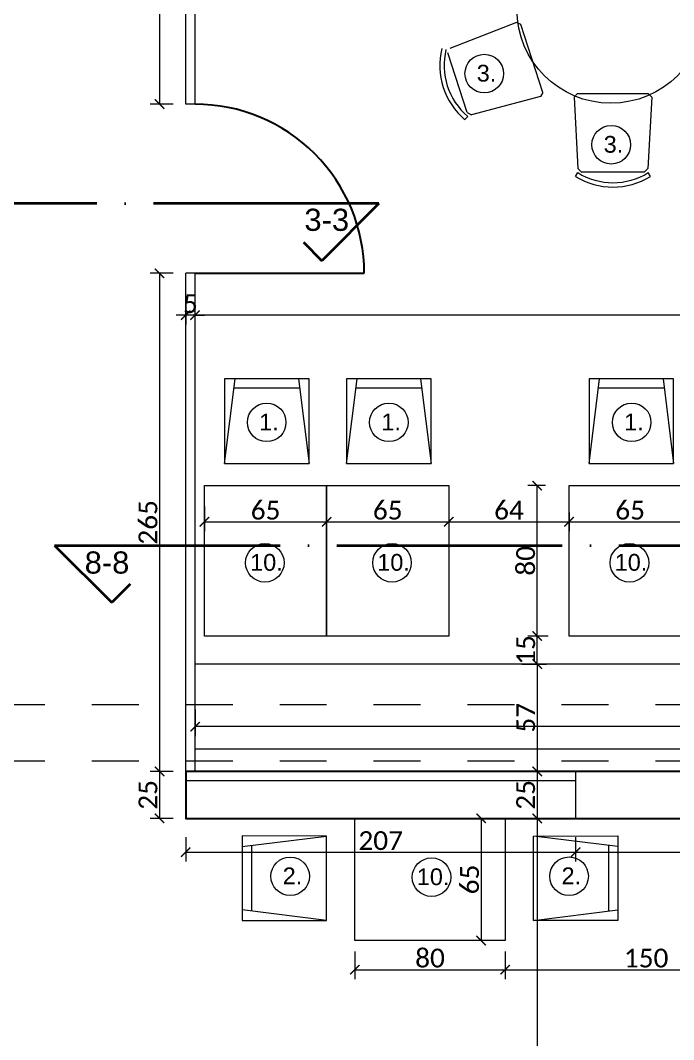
# Model space of a CAD drawing. Header units: centimetres. Extents: x -26724 to 60145, y -23645 to 6771.
# Drawn here: x -18798 to -18450, y 5033 to 5575 of the extents above; entities that cross this region are included whole.
import ezdxf

# ---------------------------------------------------------------- set-up
doc = ezdxf.new("R2010")
doc.units = ezdxf.units.CM
for name, pattern in [('ACAD_ISO04W100', [30, 24, -3, 0, -3]), ('AUSGEZOGEN', [0]), ('DALEKOVOD_VN', [5, 2.5, -2.5])]:
    doc.linetypes.add(name, pattern=pattern)
doc.layers.add('3.IZGLED 2', color=7, linetype='Continuous', lineweight=9, true_color=0x4a4a4a)
doc.layers.add('IZGLED 2', color=253, linetype='Continuous', lineweight=9, true_color=0x828282)
for name, color, linetype, lineweight in [('4.KOTE', 88, 'Continuous', 15), ('namestaj', 8, 'Continuous', 9), ('namjestaj', 150, 'Continuous', 5), ('otvori', 5, 'Continuous', 20), ('vrata', 83, 'Continuous', 18)]:
    doc.layers.add(name, color=color, linetype=linetype, lineweight=lineweight)
doc.layers.add('pozicije', color=7, linetype='Continuous')
doc.styles.add('0.15', font='arial.ttf', dxfattribs={"height": 0.15})
doc.styles.get("Standard").update_dxf_attribs({"font": 'calibri.ttf'})
doc.dimstyles.new('ja 1 50', dxfattribs={"dimtxt": 10, "dimasz": 5, "dimexe": 5, "dimexo": 5, "dimgap": 1, "dimtad": 1, "dimdec": 0, "dimtxsty": 'Standard', "dimblk": 'ARCHTICK', "dimcen": 2.5, "dimclrd": 256, "dimclrt": 7, "dimadec": 0, "dimazin": 0, "dimtfac": 1, "dimtdec": 0, "dimtix": 1, "dimtmove": 1, "dimatfit": 3, "dimldrblk": 'ARCHTICK', "dimfxl": 10, "dimfxlon": 1, "dimlwd": 0, "dimlwe": 9, "dimarcsym": 0})

# ---------------------------------------------------------------- blocks, each defined once
blk = doc.blocks.new('HHH')
at = {"layer": 'namjestaj', "linetype": 'AUSGEZOGEN', "lineweight": 18, "transparency": 33554687}
for p, q in [((2714.05, 1003.58, 13.5), (2714.05, 1068.58, 13.5)), ((2714.05, 1068.58, 13.5), (2794.05, 1068.58, 13.5)), ((2794.05, 1068.58, 13.5), (2794.05, 1003.58, 13.5)), ((2654.05, 1059.22, 13.5), (2654.03, 1014.22, 13.5)), ((2699.05, 1059.2, 13.5), (2654.05, 1059.22, 13.5)), ((2654.05, 1053.59, 13.5), (2699.05, 1059.2, 13.5)), ((2699.03, 1014.2, 13.5), (2699.05, 1059.2, 13.5)), ((2809.05, 1059.2, 13.5), (2854.05, 1059.22, 13.5)), ((2854.05, 1053.59, 13.5), (2809.05, 1059.2, 13.5)), ((2809.07, 1014.2, 13.5), (2809.05, 1059.2, 13.5)), ((2854.05, 1059.22, 13.5), (2854.07, 1014.22, 13.5)), ((2659.05, 1054.22, 13.5), (2659.03, 1019.22, 13.5)), ((2849.05, 1054.22, 13.5), (2849.07, 1019.22, 13.5)), ((2699.03, 1014.2, 13.5), (2654.03, 1019.84, 13.5)), ((2809.07, 1014.2, 13.5), (2854.07, 1019.84, 13.5)), ((2654.03, 1014.22, 13.5), (2699.03, 1014.2, 13.5)), ((2654.03, 1014.22, 13.5), (2654.03, 1014.22, 13.5)), ((2854.07, 1014.22, 13.5), (2809.07, 1014.2, 13.5)), ((2854.07, 1014.22, 13.5), (2854.07, 1014.22, 13.5)), ((2794.05, 1003.58, 13.5), (2714.05, 1003.58, 13.5)), ((2794.05, 1003.58, 13.5), (2794.05, 1003.58, 13.5))]:
    blk.add_line(p, q, dxfattribs=at)
blk = doc.blocks.new('_ArchTick')
at = {"color": 0, "linetype": 'ByBlock', "const_width": 0.15}
blk.add_lwpolyline([(-0.5, -0.5), (0.5, 0.5)], dxfattribs=at)
blk = doc.blocks.new('*D2840')
at = {"layer": '4.KOTE', "color": 0, "lineweight": 9, "transparency": 16777216}
for p, q in [((-18620.07, 5079.63), (-18620.07, 5064.97)), ((-18540.07, 5079.63), (-18540.07, 5064.97))]:
    blk.add_line(p, q, dxfattribs=at)
at = {"layer": '4.KOTE', "lineweight": 0, "transparency": 16777216}
blk.add_line((-18620.07, 5069.97), (-18540.07, 5069.97), dxfattribs=at)
at = {"layer": 'Defpoints', "color": 0, "lineweight": 50, "transparency": 16777216}
for p in [(-18620.07, 5126.89, 13.5), (-18540.07, 5126.89, 13.5), (-18540.07, 5069.97)]:
    blk.add_point(p, dxfattribs=at)
at = {"layer": '4.KOTE', "lineweight": 0, "transparency": 16777216, "xscale": 5, "yscale": 5, "zscale": 5, "rotation": 180}
blk.add_blockref('_ArchTick', (-18620.07, 5069.97), dxfattribs=at)
at = {"layer": '4.KOTE', "lineweight": 0, "transparency": 16777216, "xscale": 5, "yscale": 5, "zscale": 5}
blk.add_blockref('_ArchTick', (-18540.07, 5069.97), dxfattribs=at)
at = {"layer": '4.KOTE', "color": 7, "transparency": 16777216, "insert": (-18580.07, 5076.1), "char_height": 10, "attachment_point": 5}
blk.add_mtext('80', dxfattribs=at)
blk = doc.blocks.new('*D2841')
at = {"layer": '4.KOTE', "color": 0, "lineweight": 9, "transparency": 16777216}
for p, q in [((-18540.07, 5079.63), (-18540.07, 5064.97)), ((-18390.07, 5065.37), (-18390.07, 5074.97))]:
    blk.add_line(p, q, dxfattribs=at)
at = {"layer": '4.KOTE', "lineweight": 0, "transparency": 16777216}
blk.add_line((-18540.07, 5069.97), (-18390.07, 5069.97), dxfattribs=at)
at = {"layer": 'Defpoints', "color": 0, "lineweight": 50, "transparency": 16777216}
for p in [(-18540.07, 5126.89, 13.5), (-18390.07, 5069.97), (-18390.07, 5061.89, 13.5)]:
    blk.add_point(p, dxfattribs=at)
at = {"layer": '4.KOTE', "lineweight": 0, "transparency": 16777216, "xscale": 5, "yscale": 5, "zscale": 5, "rotation": 180}
blk.add_blockref('_ArchTick', (-18540.07, 5069.97), dxfattribs=at)
at = {"layer": '4.KOTE', "lineweight": 0, "transparency": 16777216, "xscale": 5, "yscale": 5, "zscale": 5}
blk.add_blockref('_ArchTick', (-18390.07, 5069.97), dxfattribs=at)
at = {"layer": '4.KOTE', "color": 7, "transparency": 16777216, "insert": (-18465.07, 5076.1), "char_height": 10, "attachment_point": 5}
blk.add_mtext('150', dxfattribs=at)
blk = doc.blocks.new('*D3021')
at = {"layer": '4.KOTE', "color": 0, "lineweight": 9, "transparency": 16777216}
for p, q in [((-18545.93, 5150.46), (-18557.88, 5150.46)), ((-18545.93, 5085.46), (-18557.88, 5085.46))]:
    blk.add_line(p, q, dxfattribs=at)
at = {"layer": '4.KOTE', "lineweight": 0, "transparency": 16777216}
blk.add_line((-18552.88, 5150.46), (-18552.88, 5085.46), dxfattribs=at)
at = {"layer": 'Defpoints', "color": 0, "lineweight": 50, "transparency": 16777216}
for p in [(-18540.07, 5150.46, 13.5), (-18552.88, 5085.46), (-18540.07, 5085.46, 13.5)]:
    blk.add_point(p, dxfattribs=at)
at = {"layer": '4.KOTE', "lineweight": 0, "transparency": 16777216, "xscale": 5, "yscale": 5, "zscale": 5}
for p, rotation in [((-18552.88, 5150.46), 90), ((-18552.88, 5085.46), 270)]:
    blk.add_blockref('_ArchTick', p, dxfattribs=dict(at, rotation=rotation))
at = {"layer": '4.KOTE', "color": 7, "transparency": 16777216, "insert": (-18559, 5117.96), "char_height": 10, "attachment_point": 5, "rotation": 90}
blk.add_mtext('65', dxfattribs=at)
blk = doc.blocks.new('*D3023')
at = {"layer": '4.KOTE', "color": 0, "lineweight": 9, "transparency": 16777216}
for p, q in [((-18705.07, 5208.43), (-18705.07, 5194.28)), ((-17985.07, 5208.43), (-17985.07, 5194.28))]:
    blk.add_line(p, q, dxfattribs=at)
at = {"layer": '4.KOTE', "lineweight": 0, "transparency": 16777216}
blk.add_line((-17985.07, 5199.28), (-18705.07, 5199.28), dxfattribs=at)
at = {"layer": 'Defpoints', "color": 0, "lineweight": 50, "transparency": 16777216}
for p in [(-18705.07, 5232.55, 13.5), (-17985.07, 5232.55, 13.5), (-18705.07, 5199.28)]:
    blk.add_point(p, dxfattribs=at)
at = {"layer": '4.KOTE', "lineweight": 0, "transparency": 16777216, "xscale": 5, "yscale": 5, "zscale": 5, "rotation": 180}
blk.add_blockref('_ArchTick', (-18705.07, 5199.28), dxfattribs=at)
at = {"layer": '4.KOTE', "lineweight": 0, "transparency": 16777216, "xscale": 5, "yscale": 5, "zscale": 5}
blk.add_blockref('_ArchTick', (-17985.07, 5199.28), dxfattribs=at)
at = {"layer": '4.KOTE', "color": 7, "transparency": 16777216, "insert": (-18345.07, 5205.41), "char_height": 10, "attachment_point": 5}
blk.add_mtext('720', dxfattribs=at)
blk = doc.blocks.new('*D3024')
at = {"layer": '4.KOTE', "color": 0, "lineweight": 9, "transparency": 16777216}
for p, q in [((-18531.13, 5232.55), (-18518.03, 5232.55)), ((-18531.61, 5175.46), (-18518.03, 5175.46))]:
    blk.add_line(p, q, dxfattribs=at)
at = {"layer": '4.KOTE', "lineweight": 0, "transparency": 16777216}
blk.add_line((-18523.03, 5232.55), (-18523.03, 5175.46), dxfattribs=at)
at = {"layer": 'Defpoints', "color": 0, "lineweight": 50, "transparency": 16777216}
for p in [(-18542.26, 5232.55, 13.5), (-18546.86, 5175.46, 13.5), (-18523.03, 5175.46)]:
    blk.add_point(p, dxfattribs=at)
at = {"layer": '4.KOTE', "lineweight": 0, "transparency": 16777216, "xscale": 5, "yscale": 5, "zscale": 5}
for p, rotation in [((-18523.03, 5232.55), 90), ((-18523.03, 5175.46), 270)]:
    blk.add_blockref('_ArchTick', p, dxfattribs=dict(at, rotation=rotation))
at = {"layer": '4.KOTE', "color": 7, "transparency": 16777216, "insert": (-18529.1, 5204.01), "char_height": 10, "attachment_point": 5, "rotation": 90}
blk.add_mtext('57', dxfattribs=at)
blk = doc.blocks.new('*D3025')
at = {"layer": '4.KOTE', "color": 0, "lineweight": 9, "transparency": 16777216}
for p, q in [((-18700.07, 5316.37), (-18700.07, 5303.27)), ((-18635.07, 5316.37), (-18635.07, 5303.27))]:
    blk.add_line(p, q, dxfattribs=at)
at = {"layer": '4.KOTE', "lineweight": 0, "transparency": 16777216}
blk.add_line((-18700.07, 5308.27), (-18635.07, 5308.27), dxfattribs=at)
at = {"layer": 'Defpoints', "color": 0, "lineweight": 50, "transparency": 16777216}
for p in [(-18700.07, 5327.49, 13.5), (-18635.07, 5327.49, 13.5), (-18635.07, 5308.27)]:
    blk.add_point(p, dxfattribs=at)
at = {"layer": '4.KOTE', "lineweight": 0, "transparency": 16777216, "xscale": 5, "yscale": 5, "zscale": 5, "rotation": 180}
blk.add_blockref('_ArchTick', (-18700.07, 5308.27), dxfattribs=at)
at = {"layer": '4.KOTE', "lineweight": 0, "transparency": 16777216, "xscale": 5, "yscale": 5, "zscale": 5}
blk.add_blockref('_ArchTick', (-18635.07, 5308.27), dxfattribs=at)
at = {"layer": '4.KOTE', "color": 7, "transparency": 16777216, "insert": (-18667.57, 5314.39), "char_height": 10, "attachment_point": 5}
blk.add_mtext('65', dxfattribs=at)
blk = doc.blocks.new('*D3026')
at = {"layer": '4.KOTE', "color": 0, "lineweight": 9, "transparency": 16777216}
for p, q in [((-18635.07, 5316.37), (-18635.07, 5303.27)), ((-18570.07, 5316.37), (-18570.07, 5303.27))]:
    blk.add_line(p, q, dxfattribs=at)
at = {"layer": '4.KOTE', "lineweight": 0, "transparency": 16777216}
blk.add_line((-18635.07, 5308.27), (-18570.07, 5308.27), dxfattribs=at)
at = {"layer": 'Defpoints', "color": 0, "lineweight": 50, "transparency": 16777216}
for p in [(-18635.07, 5327.49, 13.5), (-18570.07, 5327.49, 13.5), (-18570.07, 5308.27)]:
    blk.add_point(p, dxfattribs=at)
at = {"layer": '4.KOTE', "lineweight": 0, "transparency": 16777216, "xscale": 5, "yscale": 5, "zscale": 5, "rotation": 180}
blk.add_blockref('_ArchTick', (-18635.07, 5308.27), dxfattribs=at)
at = {"layer": '4.KOTE', "lineweight": 0, "transparency": 16777216, "xscale": 5, "yscale": 5, "zscale": 5}
blk.add_blockref('_ArchTick', (-18570.07, 5308.27), dxfattribs=at)
at = {"layer": '4.KOTE', "color": 7, "transparency": 16777216, "insert": (-18602.57, 5314.39), "char_height": 10, "attachment_point": 5}
blk.add_mtext('65', dxfattribs=at)
blk = doc.blocks.new('*D3027')
at = {"layer": '4.KOTE', "color": 0, "lineweight": 9, "transparency": 16777216}
for p, q in [((-18570.07, 5316.37), (-18570.07, 5303.27)), ((-18506.07, 5313.29), (-18506.07, 5303.27))]:
    blk.add_line(p, q, dxfattribs=at)
at = {"layer": '4.KOTE', "lineweight": 0, "transparency": 16777216}
blk.add_line((-18570.07, 5308.27), (-18506.07, 5308.27), dxfattribs=at)
at = {"layer": 'Defpoints', "color": 0, "lineweight": 50, "transparency": 16777216}
for p in [(-18570.07, 5327.49, 13.5), (-18506.07, 5327.49, 27), (-18506.07, 5308.27)]:
    blk.add_point(p, dxfattribs=at)
at = {"layer": '4.KOTE', "lineweight": 0, "transparency": 16777216, "xscale": 5, "yscale": 5, "zscale": 5, "rotation": 180}
blk.add_blockref('_ArchTick', (-18570.07, 5308.27), dxfattribs=at)
at = {"layer": '4.KOTE', "lineweight": 0, "transparency": 16777216, "xscale": 5, "yscale": 5, "zscale": 5}
blk.add_blockref('_ArchTick', (-18506.07, 5308.27), dxfattribs=at)
at = {"layer": '4.KOTE', "color": 7, "transparency": 16777216, "insert": (-18538.07, 5314.39), "char_height": 10, "attachment_point": 5}
blk.add_mtext('64', dxfattribs=at)
blk = doc.blocks.new('*D3028')
at = {"layer": '4.KOTE', "color": 0, "lineweight": 9, "transparency": 16777216}
for p, q in [((-18506.07, 5313.29), (-18506.07, 5303.27)), ((-18441.07, 5313.29), (-18441.07, 5303.27))]:
    blk.add_line(p, q, dxfattribs=at)
at = {"layer": '4.KOTE', "lineweight": 0, "transparency": 16777216}
blk.add_line((-18506.07, 5308.27), (-18441.07, 5308.27), dxfattribs=at)
at = {"layer": 'Defpoints', "color": 0, "lineweight": 50, "transparency": 16777216}
for p in [(-18506.07, 5327.49, 27), (-18441.07, 5327.49, 27), (-18441.07, 5308.27)]:
    blk.add_point(p, dxfattribs=at)
at = {"layer": '4.KOTE', "lineweight": 0, "transparency": 16777216, "xscale": 5, "yscale": 5, "zscale": 5, "rotation": 180}
blk.add_blockref('_ArchTick', (-18506.07, 5308.27), dxfattribs=at)
at = {"layer": '4.KOTE', "lineweight": 0, "transparency": 16777216, "xscale": 5, "yscale": 5, "zscale": 5}
blk.add_blockref('_ArchTick', (-18441.07, 5308.27), dxfattribs=at)
at = {"layer": '4.KOTE', "color": 7, "transparency": 16777216, "insert": (-18473.57, 5314.39), "char_height": 10, "attachment_point": 5}
blk.add_mtext('65', dxfattribs=at)
blk = doc.blocks.new('*D2843')
at = {"layer": '4.KOTE', "lineweight": 0, "transparency": 16777216}
for p, q in [((-18523.03, 5247.49), (-18523.03, 5252.49)), ((-18523.03, 5232.55), (-18523.03, 5247.49)), ((-18523.03, 5232.55), (-18523.03, 5227.55))]:
    blk.add_line(p, q, dxfattribs=at)
at = {"layer": '4.KOTE', "color": 0, "lineweight": 9, "transparency": 16777216}
for p, q in [((-18517.15, 5247.49), (-18528.03, 5247.49)), ((-18514.48, 5232.55), (-18528.03, 5232.55))]:
    blk.add_line(p, q, dxfattribs=at)
at = {"layer": 'Defpoints', "color": 0, "lineweight": 50, "transparency": 16777216}
for p in [(-18523.03, 5247.49), (-18499.59, 5247.49, 27), (-18499.59, 5232.55, 13.5)]:
    blk.add_point(p, dxfattribs=at)
at = {"layer": '4.KOTE', "lineweight": 0, "transparency": 16777216, "xscale": 5, "yscale": 5, "zscale": 5}
for p, rotation in [((-18523.03, 5247.49), 270), ((-18523.03, 5232.55), 90)]:
    blk.add_blockref('_ArchTick', p, dxfattribs=dict(at, rotation=rotation))
at = {"layer": '4.KOTE', "color": 7, "transparency": 16777216, "insert": (-18529.11, 5240.02), "char_height": 10, "attachment_point": 5, "rotation": 90}
blk.add_mtext('15', dxfattribs=at)
blk = doc.blocks.new('*D3036')
at = {"layer": '4.KOTE', "color": 0, "lineweight": 9, "transparency": 16777216}
for p, q in [((-18518.57, 5327.49), (-18528.03, 5327.49)), ((-18517.15, 5247.49), (-18528.03, 5247.49))]:
    blk.add_line(p, q, dxfattribs=at)
at = {"layer": '4.KOTE', "lineweight": 0, "transparency": 16777216}
blk.add_line((-18523.03, 5247.49), (-18523.03, 5327.49), dxfattribs=at)
at = {"layer": 'Defpoints', "color": 0, "lineweight": 50, "transparency": 16777216}
for p in [(-18523.03, 5327.49), (-18506.07, 5327.49, 27), (-18499.59, 5247.49, 27)]:
    blk.add_point(p, dxfattribs=at)
at = {"layer": '4.KOTE', "lineweight": 0, "transparency": 16777216, "xscale": 5, "yscale": 5, "zscale": 5}
for p, rotation in [((-18523.03, 5327.49), 90), ((-18523.03, 5247.49), 270)]:
    blk.add_blockref('_ArchTick', p, dxfattribs=dict(at, rotation=rotation))
at = {"layer": '4.KOTE', "color": 7, "transparency": 16777216, "insert": (-18529.15, 5287.49), "char_height": 10, "attachment_point": 5, "rotation": 90}
blk.add_mtext('80', dxfattribs=at)
blk = doc.blocks.new('*D3054')
at = {"layer": '4.KOTE', "color": 0, "lineweight": 9, "transparency": 16777216}
for p, q in [((-18705.07, 5408.21), (-18705.07, 5423.18)), ((-17985.07, 5408.21), (-17985.07, 5423.18))]:
    blk.add_line(p, q, dxfattribs=at)
at = {"layer": '4.KOTE', "lineweight": 0, "transparency": 16777216}
blk.add_line((-17985.07, 5418.18), (-18705.07, 5418.18), dxfattribs=at)
at = {"layer": 'Defpoints', "color": 0, "lineweight": 50, "transparency": 16777216}
for p in [(-18705.07, 5418.18), (-18705.07, 5175.46, 13.5), (-17985.07, 5175.46, 13.5)]:
    blk.add_point(p, dxfattribs=at)
at = {"layer": '4.KOTE', "lineweight": 0, "transparency": 16777216, "xscale": 5, "yscale": 5, "zscale": 5, "rotation": 180}
blk.add_blockref('_ArchTick', (-18705.07, 5418.18), dxfattribs=at)
at = {"layer": '4.KOTE', "lineweight": 0, "transparency": 16777216, "xscale": 5, "yscale": 5, "zscale": 5}
blk.add_blockref('_ArchTick', (-17985.07, 5418.18), dxfattribs=at)
at = {"layer": '4.KOTE', "color": 7, "transparency": 16777216, "insert": (-18345.07, 5424.31), "char_height": 10, "attachment_point": 5}
blk.add_mtext('720', dxfattribs=at)
blk = doc.blocks.new('*D3055')
at = {"layer": '4.KOTE', "color": 0, "lineweight": 9, "transparency": 16777216}
for p, q in [((-18710.07, 5426.63), (-18710.07, 5413.18)), ((-18705.07, 5408.21), (-18705.07, 5423.18))]:
    blk.add_line(p, q, dxfattribs=at)
at = {"layer": '4.KOTE', "lineweight": 0, "transparency": 16777216}
for p, q in [((-18710.07, 5418.18), (-18715.07, 5418.18)), ((-18705.07, 5418.18), (-18710.07, 5418.18)), ((-18705.07, 5418.18), (-18700.07, 5418.18))]:
    blk.add_line(p, q, dxfattribs=at)
at = {"layer": 'Defpoints', "color": 0, "lineweight": 50, "transparency": 16777216}
for p in [(-18710.07, 5440.46, 13.5), (-18710.07, 5418.18), (-18705.07, 5175.46, 13.5)]:
    blk.add_point(p, dxfattribs=at)
at = {"layer": '4.KOTE', "lineweight": 0, "transparency": 16777216, "xscale": 5, "yscale": 5, "zscale": 5}
blk.add_blockref('_ArchTick', (-18710.07, 5418.18), dxfattribs=at)
at = {"layer": '4.KOTE', "lineweight": 0, "transparency": 16777216, "xscale": 5, "yscale": 5, "zscale": 5, "rotation": 180}
blk.add_blockref('_ArchTick', (-18705.07, 5418.18), dxfattribs=at)
at = {"layer": '4.KOTE', "color": 7, "transparency": 16777216, "insert": (-18707.57, 5424.26), "char_height": 10, "attachment_point": 5}
blk.add_mtext('5', dxfattribs=at)
blk = doc.blocks.new('*D3056')
at = {"layer": '4.KOTE', "color": 0, "lineweight": 9, "transparency": 16777216}
for p, q in [((-18514.78, 5175.46), (-18528.03, 5175.46)), ((-18514.78, 5150.46), (-18528.03, 5150.46))]:
    blk.add_line(p, q, dxfattribs=at)
at = {"layer": '4.KOTE', "lineweight": 0, "transparency": 16777216}
blk.add_line((-18523.03, 5175.46), (-18523.03, 5150.46), dxfattribs=at)
at = {"layer": 'Defpoints', "color": 0, "lineweight": 50, "transparency": 16777216}
for p in [(-18502.57, 5175.46, 13.5), (-18523.03, 5150.46), (-18502.57, 5150.46, 13.5)]:
    blk.add_point(p, dxfattribs=at)
at = {"layer": '4.KOTE', "lineweight": 0, "transparency": 16777216, "xscale": 5, "yscale": 5, "zscale": 5}
for p, rotation in [((-18523.03, 5175.46), 90), ((-18523.03, 5150.46), 270)]:
    blk.add_blockref('_ArchTick', p, dxfattribs=dict(at, rotation=rotation))
at = {"layer": '4.KOTE', "color": 7, "transparency": 16777216, "insert": (-18529.15, 5162.96), "char_height": 10, "attachment_point": 5, "rotation": 90}
blk.add_mtext('25', dxfattribs=at)
blk = doc.blocks.new('*D3057')
at = {"layer": '4.KOTE', "color": 0, "lineweight": 9, "transparency": 16777216}
for p, q in [((-18514.78, 5150.46), (-18528.03, 5150.46)), ((-18513.36, 4315.46), (-18528.03, 4315.46))]:
    blk.add_line(p, q, dxfattribs=at)
at = {"layer": '4.KOTE', "lineweight": 0, "transparency": 16777216}
blk.add_line((-18523.03, 5150.46), (-18523.03, 4315.46), dxfattribs=at)
at = {"layer": 'Defpoints', "color": 0, "lineweight": 50, "transparency": 16777216}
for p in [(-18502.57, 5150.46, 13.5), (-18523.03, 4315.46), (-18465.08, 4315.46, 13.5)]:
    blk.add_point(p, dxfattribs=at)
at = {"layer": '4.KOTE', "lineweight": 0, "transparency": 16777216, "xscale": 5, "yscale": 5, "zscale": 5}
for p, rotation in [((-18523.03, 5150.46), 90), ((-18523.03, 4315.46), 270)]:
    blk.add_blockref('_ArchTick', p, dxfattribs=dict(at, rotation=rotation))
at = {"layer": '4.KOTE', "color": 7, "transparency": 16777216, "insert": (-18529.15, 4732.96), "char_height": 10, "attachment_point": 5, "rotation": 90}
blk.add_mtext('835', dxfattribs=at)
blk = doc.blocks.new('*D3058')
at = {"layer": '4.KOTE', "color": 0, "lineweight": 9, "transparency": 16777216}
for p, q in [((-18716.79, 5985.46), (-18729, 5985.46)), ((-18716.79, 5530.46), (-18729, 5530.46))]:
    blk.add_line(p, q, dxfattribs=at)
at = {"layer": '4.KOTE', "lineweight": 0, "transparency": 16777216}
blk.add_line((-18724, 5985.46), (-18724, 5530.46), dxfattribs=at)
at = {"layer": 'Defpoints', "color": 0, "lineweight": 50, "transparency": 16777216}
for p in [(-18710.07, 5985.46, 13.5), (-18724, 5530.46), (-18710.07, 5530.46, 13.5)]:
    blk.add_point(p, dxfattribs=at)
at = {"layer": '4.KOTE', "lineweight": 0, "transparency": 16777216, "xscale": 5, "yscale": 5, "zscale": 5}
for p, rotation in [((-18724, 5985.46), 90), ((-18724, 5530.46), 270)]:
    blk.add_blockref('_ArchTick', p, dxfattribs=dict(at, rotation=rotation))
at = {"layer": '4.KOTE', "color": 7, "transparency": 16777216, "insert": (-18730.07, 5757.96), "char_height": 10, "attachment_point": 5, "rotation": 90}
blk.add_mtext('455', dxfattribs=at)
blk = doc.blocks.new('*D3059')
at = {"layer": '4.KOTE', "color": 0, "lineweight": 9, "transparency": 16777216}
for p, q in [((-6.71, 5530.46), (-18.93, 5530.46)), ((-23.93, 5440.46), (-8.93, 5440.46))]:
    blk.add_line(p, q, dxfattribs=at)
at = {"layer": '4.KOTE', "lineweight": 0, "transparency": 16777216}
blk.add_line((-13.93, 5530.46), (-13.93, 5440.46), dxfattribs=at)
at = {"layer": 'Defpoints', "color": 0, "lineweight": 50, "transparency": 16777216}
for p in [(0, 5530.46, 13.5), (-18710.07, 5440.46, 13.5), (-13.93, 5440.46)]:
    blk.add_point(p, dxfattribs=at)
at = {"layer": '4.KOTE', "lineweight": 0, "transparency": 16777216, "xscale": 5, "yscale": 5, "zscale": 5}
for p, rotation in [((-13.93, 5530.46), 90), ((-13.93, 5440.46), 270)]:
    blk.add_blockref('_ArchTick', p, dxfattribs=dict(at, rotation=rotation))
at = {"layer": '4.KOTE', "color": 7, "transparency": 16777216, "insert": (-20.05, 5485.46), "char_height": 10, "attachment_point": 5, "rotation": 90}
blk.add_mtext('90', dxfattribs=at)
blk = doc.blocks.new('*D3060')
at = {"layer": '4.KOTE', "color": 0, "lineweight": 9, "transparency": 16777216}
for p, q in [((-18716.79, 5440.46), (-18729, 5440.46)), ((-18716.79, 5175.46), (-18729, 5175.46))]:
    blk.add_line(p, q, dxfattribs=at)
at = {"layer": '4.KOTE', "lineweight": 0, "transparency": 16777216}
blk.add_line((-18724, 5440.46), (-18724, 5175.46), dxfattribs=at)
at = {"layer": 'Defpoints', "color": 0, "lineweight": 50, "transparency": 16777216}
for p in [(-18710.07, 5440.46, 13.5), (-18724, 5175.46), (-18710.07, 5175.46, 13.5)]:
    blk.add_point(p, dxfattribs=at)
at = {"layer": '4.KOTE', "lineweight": 0, "transparency": 16777216, "xscale": 5, "yscale": 5, "zscale": 5}
for p, rotation in [((-18724, 5440.46), 90), ((-18724, 5175.46), 270)]:
    blk.add_blockref('_ArchTick', p, dxfattribs=dict(at, rotation=rotation))
at = {"layer": '4.KOTE', "color": 7, "transparency": 16777216, "insert": (-18730.12, 5307.96), "char_height": 10, "attachment_point": 5, "rotation": 90}
blk.add_mtext('265', dxfattribs=at)
blk = doc.blocks.new('*D3061')
at = {"layer": '4.KOTE', "color": 0, "lineweight": 9, "transparency": 16777216}
for p, q in [((-18716.79, 5175.46), (-18729, 5175.46)), ((-18716.79, 5150.46), (-18729, 5150.46))]:
    blk.add_line(p, q, dxfattribs=at)
at = {"layer": '4.KOTE', "lineweight": 0, "transparency": 16777216}
blk.add_line((-18724, 5175.46), (-18724, 5150.46), dxfattribs=at)
at = {"layer": 'Defpoints', "color": 0, "lineweight": 50, "transparency": 16777216}
for p in [(-18710.07, 5175.46, 13.5), (-18724, 5150.46), (-18710.07, 5150.46, 13.5)]:
    blk.add_point(p, dxfattribs=at)
at = {"layer": '4.KOTE', "lineweight": 0, "transparency": 16777216, "xscale": 5, "yscale": 5, "zscale": 5}
for p, rotation in [((-18724, 5175.46), 90), ((-18724, 5150.46), 270)]:
    blk.add_blockref('_ArchTick', p, dxfattribs=dict(at, rotation=rotation))
at = {"layer": '4.KOTE', "color": 7, "transparency": 16777216, "insert": (-18730.12, 5162.96), "char_height": 10, "attachment_point": 5, "rotation": 90}
blk.add_mtext('25', dxfattribs=at)
blk = doc.blocks.new('*D3093')
at = {"layer": '4.KOTE', "color": 0, "lineweight": 9, "transparency": 16777216}
for p, q in [((-18710.07, 5140.4), (-18710.07, 5127.47)), ((-18502.57, 5140.4), (-18502.57, 5127.47))]:
    blk.add_line(p, q, dxfattribs=at)
at = {"layer": '4.KOTE', "lineweight": 0, "transparency": 16777216}
blk.add_line((-18710.07, 5132.47), (-18502.57, 5132.47), dxfattribs=at)
at = {"layer": 'Defpoints', "color": 0, "lineweight": 50, "transparency": 16777216}
for p in [(-18710.07, 5150.46, 13.5), (-18502.57, 5150.46, 13.5), (-18502.57, 5132.47)]:
    blk.add_point(p, dxfattribs=at)
at = {"layer": '4.KOTE', "lineweight": 0, "transparency": 16777216, "xscale": 5, "yscale": 5, "zscale": 5, "rotation": 180}
blk.add_blockref('_ArchTick', (-18710.07, 5132.47), dxfattribs=at)
at = {"layer": '4.KOTE', "lineweight": 0, "transparency": 16777216, "xscale": 5, "yscale": 5, "zscale": 5}
blk.add_blockref('_ArchTick', (-18502.57, 5132.47), dxfattribs=at)
at = {"layer": '4.KOTE', "color": 7, "transparency": 16777216, "insert": (-18606.32, 5138.59), "char_height": 10, "attachment_point": 5}
blk.add_mtext('207', dxfattribs=at)
blk = doc.blocks.new('*D3094')
at = {"layer": '4.KOTE', "color": 0, "lineweight": 9, "transparency": 16777216}
for p, q in [((-18502.57, 5140.4), (-18502.57, 5127.47)), ((-18192.57, 5140.4), (-18192.57, 5127.47))]:
    blk.add_line(p, q, dxfattribs=at)
at = {"layer": '4.KOTE', "lineweight": 0, "transparency": 16777216}
blk.add_line((-18502.57, 5132.47), (-18192.57, 5132.47), dxfattribs=at)
at = {"layer": 'Defpoints', "color": 0, "lineweight": 50, "transparency": 16777216}
for p in [(-18502.57, 5150.46, 13.5), (-18192.57, 5150.46, 13.5), (-18192.57, 5132.47)]:
    blk.add_point(p, dxfattribs=at)
at = {"layer": '4.KOTE', "lineweight": 0, "transparency": 16777216, "xscale": 5, "yscale": 5, "zscale": 5, "rotation": 180}
blk.add_blockref('_ArchTick', (-18502.57, 5132.47), dxfattribs=at)
at = {"layer": '4.KOTE', "lineweight": 0, "transparency": 16777216, "xscale": 5, "yscale": 5, "zscale": 5}
blk.add_blockref('_ArchTick', (-18192.57, 5132.47), dxfattribs=at)
at = {"layer": '4.KOTE', "color": 7, "transparency": 16777216, "insert": (-18347.57, 5138.59), "char_height": 10, "attachment_point": 5}
blk.add_mtext('310', dxfattribs=at)

msp = doc.modelspace()

# ---------------------------------------------------------------- linework, layer by layer
at = {"elevation": 13.5}
msp.add_lwpolyline([(-17985.07, 5175.46), (-18710.07, 5175.46), (-18710.07, 5150.46), (-17985.07, 5150.46)], dxfattribs=at)
at = {"layer": '3.IZGLED 2', "color": 32, "linetype": 'DALEKOVOD_VN', "ltscale": 10, "true_color": 0xcd6928}
for p, q in [((-17985.07, 5210.96, 13.5), (-19185.07, 5210.96, 13.5)), ((-17985.07, 5180.96, 13.5), (-19185.07, 5180.96, 13.5))]:
    msp.add_line(p, q, dxfattribs=at)
at = {"layer": 'IZGLED 2', "color": 32, "linetype": 'ACAD_ISO04W100', "lineweight": 35, "ltscale": 5}
for p, q in [((-18607.25, 5477.65), (-19553.43, 5477.65)), ((-18779.81, 5295.7), (-17833.63, 5295.7))]:
    msp.add_line(p, q, dxfattribs=at)
at = {"layer": 'IZGLED 2', "color": 32, "lineweight": 35}
for p, q in [((-18607.25, 5477.65), (-18637.7, 5447.19)), ((-18647.47, 5456.96), (-18637.7, 5447.19)), ((-18779.81, 5295.7), (-18749.36, 5265.25)), ((-18739.59, 5275.02), (-18749.36, 5265.25))]:
    msp.add_line(p, q, dxfattribs=at)
at = {"layer": 'namestaj'}
for centre in [(-18551.21, 5546.72), (-18483.65, 5508.87), (-18666.98, 5361.17), (-18601.98, 5361.17), (-18472.76, 5361.17, 13.5), (-18667.95, 5286.45, -40.5), (-18600.29, 5286.45, -40.5), (-18473.95, 5286.45, -27), (-18654.47, 5119.64), (-18579.26, 5119.18, -40.5), (-18506.08, 5119.66)]:
    msp.add_circle(centre, 10.27, dxfattribs=at)
at = {"layer": 'namjestaj', "transparency": 33554687}
for p, q in [((-18534.01, 5573.91, 13.5), (-18569.47, 5560.17, 13.5)), ((-18531.71, 5572.82, 13.5), (-18534.01, 5573.91, 13.5)), ((-18519.98, 5536.71, 13.5), (-18531.71, 5572.82, 13.5)), ((-18560.32, 5526.04, 13.5), (-18570.62, 5557.74, 13.5)), ((-18521.2, 5534.48, 13.5), (-18557.96, 5524.75, 13.5)), ((-18519.98, 5536.71, 13.5), (-18521.2, 5534.48, 13.5)), ((-18501.69, 5536.03, 13.5), (-18503.44, 5534.18, 13.5)), ((-18503.44, 5534.18, 13.5), (-18501.33, 5496.21, 13.5)), ((-18463.73, 5536.03, 13.5), (-18501.69, 5536.03, 13.5)), ((-18461.98, 5534.18, 13.5), (-18464.09, 5496.21, 13.5)), ((-18463.73, 5536.03, 13.5), (-18461.98, 5534.18, 13.5)), ((-18560.32, 5526.04, 13.5), (-18557.96, 5524.75, 13.5)), ((-18561.51, 5522.22, 13.5), (-18560.01, 5523.98, 13.5)), ((-18502.64, 5492.05, 13.5), (-18501.42, 5494.02, 13.5)), ((-18501.33, 5496.21, 13.5), (-18499.38, 5494.36, 13.5)), ((-18466.05, 5494.36, 13.5), (-18499.38, 5494.36, 13.5)), ((-18466.05, 5494.36, 13.5), (-18464.09, 5496.21, 13.5)), ((-18462.78, 5492.05, 13.5), (-18464, 5494.02, 13.5)), ((-18689.45, 5339.31, 13.5), (-18683.81, 5384.31, 13.5)), ((-18689.43, 5384.31, 13.5), (-18689.45, 5339.31, 13.5)), ((-18644.43, 5384.29, 13.5), (-18689.43, 5384.31, 13.5)), ((-18689.43, 5384.31, 13.5), (-18689.43, 5384.31, 13.5)), ((-18650.06, 5384.3, 13.5), (-18644.45, 5339.29, 13.5)), ((-18644.45, 5339.29, 13.5), (-18644.43, 5384.29, 13.5)), ((-18624.45, 5339.31, 13.5), (-18618.81, 5384.31, 13.5)), ((-18624.43, 5384.31, 13.5), (-18624.45, 5339.31, 13.5)), ((-18579.43, 5384.29, 13.5), (-18624.43, 5384.31, 13.5)), ((-18624.43, 5384.31, 13.5), (-18624.43, 5384.31, 13.5)), ((-18585.06, 5384.3, 13.5), (-18579.45, 5339.29, 13.5)), ((-18579.45, 5339.29, 13.5), (-18579.43, 5384.29, 13.5)), ((-18495.45, 5339.31, 27), (-18489.81, 5384.31, 27)), ((-18495.43, 5384.31, 27), (-18495.45, 5339.31, 27)), ((-18450.43, 5384.29, 27), (-18495.43, 5384.31, 27)), ((-18495.43, 5384.31, 27), (-18495.43, 5384.31, 27)), ((-18456.06, 5384.3, 27), (-18450.45, 5339.29, 27)), ((-18450.45, 5339.29, 27), (-18450.43, 5384.29, 27)), ((-18649.44, 5379.3, 13.5), (-18684.44, 5379.31, 13.5)), ((-18584.44, 5379.3, 13.5), (-18619.44, 5379.31, 13.5)), ((-18455.44, 5379.3, 27), (-18490.44, 5379.31, 27)), ((-18689.45, 5339.31, 13.5), (-18644.45, 5339.29, 13.5)), ((-18624.45, 5339.31, 13.5), (-18579.45, 5339.29, 13.5)), ((-18495.45, 5339.31, 27), (-18450.45, 5339.29, 27)), ((-18700.07, 5247.49, 13.5), (-18700.07, 5327.49, 13.5)), ((-18700.07, 5327.49, 13.5), (-18635.07, 5327.49, 13.5)), ((-18635.07, 5327.49, 13.5), (-18635.07, 5247.49, 13.5)), ((-18635.07, 5247.49, 13.5), (-18635.07, 5327.49, 13.5)), ((-18635.07, 5327.49, 13.5), (-18570.07, 5327.49, 13.5)), ((-18570.07, 5327.49, 13.5), (-18570.07, 5247.49, 13.5)), ((-18635.07, 5247.49, 13.5), (-18700.07, 5247.49, 13.5)), ((-18700.07, 5247.49, 13.5), (-18700.07, 5247.49, 13.5)), ((-18570.07, 5247.49, 13.5), (-18635.07, 5247.49, 13.5)), ((-18635.07, 5247.49, 13.5), (-18635.07, 5247.49, 13.5)), ((-18705.07, 5175.46, 13.5), (-18705.07, 5232.55, 13.5)), ((-17985.07, 5232.55, 13.5), (-18705.07, 5232.55, 13.5)), ((-18705.07, 5187.53, 13.5), (-17985.07, 5187.53, 13.5)), ((-18700.07, 5175.46, 13.5), (-17990.07, 5175.46, 13.5))]:
    msp.add_line(p, q, dxfattribs=at)
at = {"layer": 'namjestaj', "transparency": 33554687, "elevation": 27}
msp.add_lwpolyline([(-18441.07, 5327.49), (-18441.07, 5247.49), (-18506.07, 5247.49), (-18506.07, 5327.49)], close=True, dxfattribs=at)
at = {"layer": 'namjestaj', "color": 240, "true_color": 0xed1f24, "elevation": 13.5}
msp.add_lwpolyline([(-18192.57, 5150.46), (-18192.57, 5175.46), (-18502.57, 5175.46), (-18502.57, 5150.46)], close=True, dxfattribs=at)
at = {"layer": 'namjestaj', "transparency": 33554687}
msp.add_circle((-18483.82, 5580.96, 13.5), 50, dxfattribs=at)
for centre, radius, start, end in [((-18537.1, 5551.1, 13.5), 37.82, 166.1974, 229.8026), ((-18537.1, 5551.1, 13.5), 35.5, 166.1974, 229.8026), ((-18482.71, 5524.19, 13.5), 35.5, 238.1974, 301.8026), ((-18482.71, 5524.19, 13.5), 37.82, 238.1974, 301.8026)]:
    msp.add_arc(centre, radius, start, end, dxfattribs=at)
at = {"layer": 'otvori'}
for p, q in [((-18710.07, 5530.46, 13.5), (-18710.07, 5985.46, 13.5)), ((-18705.07, 5530.46, 13.5), (-18705.07, 5985.46, 13.5)), ((-18705.07, 5530.46, 13.5), (-18710.07, 5530.46, 13.5)), ((-18710.07, 5170.46, 13.5), (-18710.07, 5440.46, 13.5)), ((-18705.07, 5440.46, 13.5), (-18710.07, 5440.46, 13.5)), ((-18705.07, 5175.46, 13.5), (-18705.07, 5440.46, 13.5)), ((-17985.07, 5175.46, 13.5), (-18705.07, 5175.46, 13.5)), ((-18502.57, 5170.46, 13.5), (-18710.07, 5170.46, 13.5))]:
    msp.add_line(p, q, dxfattribs=at)
at = {"layer": 'vrata', "lineweight": 25, "ltscale": 12}
msp.add_line((-18705.07, 5440.46, 13.5), (-18615.07, 5440.46, 13.5), dxfattribs=at)
msp.add_arc((-18705.07, 5440.46, 13.5), 90, 0, 90.0003, dxfattribs=at)

# ---------------------------------------------------------------- block references
msp.add_blockref('HHH', (-21334.12, 4081.88))

# ---------------------------------------------------------------- texts
at = {"layer": 'IZGLED 2', "color": 32, "style": '0.15'}
for s, p in [('3-3', (-18646.92, 5463.05)), ('8-8', (-18763.85, 5280.7))]:
    msp.add_text(s, height=11.788, dxfattribs=at).set_placement(p)
at = {"layer": 'pozicije', "style": '0.15'}
for s, p in [('3.', (-18555.21, 5542.49)), ('3.', (-18487.65, 5504.64)), ('1.', (-18670.98, 5356.93)), ('1.', (-18605.98, 5356.93)), ('1.', (-18476.76, 5356.93, 13.5)), ('10.', (-18675.79, 5282.22, -40.5)), ('10.', (-18608.14, 5282.22, -40.5)), ('10.', (-18481.79, 5282.22, -27)), ('2.', (-18658.46, 5115.41)), ('10.', (-18587.1, 5114.95, -40.5)), ('2.', (-18510.07, 5115.43))]:
    msp.add_text(s, height=8.93, dxfattribs=at).set_placement(p)

# ---------------------------------------------------------------- dimensions: what is measured, and where the dimension line sits
at = {"layer": '4.KOTE'}
for base, p1, p2, picture, middle in [((-18724, 5530.46), (-18710.07, 5985.46, 13.5), (-18710.07, 5530.46, 13.5), '*D3058', (-18730.07, 5757.96)), ((-13.93, 5440.46), (0, 5530.46, 13.5), (-18710.07, 5440.46, 13.5), '*D3059', (-20.05, 5485.46)), ((-18724, 5175.46), (-18710.07, 5440.46, 13.5), (-18710.07, 5175.46, 13.5), '*D3060', (-18730.12, 5307.96)), ((-18523.03, 5327.49), (-18499.59, 5247.49, 27), (-18506.07, 5327.49, 27), '*D3036', (-18529.15, 5287.49)), ((-18523.03, 5247.49), (-18499.59, 5232.55, 13.5), (-18499.59, 5247.49, 27), '*D2843', (-18529.11, 5240.02)), ((-18523.03, 5175.46), (-18542.26, 5232.55, 13.5), (-18546.86, 5175.46, 13.5), '*D3024', (-18529.1, 5204.01)), ((-18724, 5150.46), (-18710.07, 5175.46, 13.5), (-18710.07, 5150.46, 13.5), '*D3061', (-18730.12, 5162.96)), ((-18523.03, 5150.46), (-18502.57, 5175.46, 13.5), (-18502.57, 5150.46, 13.5), '*D3056', (-18529.15, 5162.96)), ((-18552.88, 5085.46), (-18540.07, 5150.46, 13.5), (-18540.07, 5085.46, 13.5), '*D3021', (-18559, 5117.96)), ((-18523.03, 4315.46), (-18502.57, 5150.46, 13.5), (-18465.08, 4315.46, 13.5), '*D3057', (-18529.15, 4732.96))]:
    dim = msp.add_linear_dim(base=base, p1=p1, p2=p2, angle=90, dimstyle='ja 1 50', dxfattribs=at)
    dim.commit()
    dim.dimension.update_dxf_attribs({"geometry": picture, "text_midpoint": middle})
for base, p1, p2, picture, middle in [((-18710.07, 5418.18), (-18705.07, 5175.46, 13.5), (-18710.07, 5440.46, 13.5), '*D3055', (-18707.57, 5424.26)), ((-18705.07, 5418.18), (-17985.07, 5175.46, 13.5), (-18705.07, 5175.46, 13.5), '*D3054', (-18345.07, 5424.31)), ((-18635.07, 5308.27), (-18700.07, 5327.49, 13.5), (-18635.07, 5327.49, 13.5), '*D3025', (-18667.57, 5314.39)), ((-18570.07, 5308.27), (-18635.07, 5327.49, 13.5), (-18570.07, 5327.49, 13.5), '*D3026', (-18602.57, 5314.39)), ((-18506.07, 5308.27), (-18570.07, 5327.49, 13.5), (-18506.07, 5327.49, 27), '*D3027', (-18538.07, 5314.39)), ((-18441.07, 5308.27), (-18506.07, 5327.49, 27), (-18441.07, 5327.49, 27), '*D3028', (-18473.57, 5314.39)), ((-18705.07, 5199.28), (-17985.07, 5232.55, 13.5), (-18705.07, 5232.55, 13.5), '*D3023', (-18345.07, 5205.41)), ((-18502.57315748, 5132.46533431), (-18710.07315747, 5150.4637138, 13.5), (-18502.57315748, 5150.4637138, 13.5), '*D3093', (-18606.32315747, 5138.58841123)), ((-18192.57, 5132.47), (-18502.57, 5150.46, 13.5), (-18192.57, 5150.46, 13.5), '*D3094', (-18347.57, 5138.59)), ((-18540.07, 5069.97), (-18620.07, 5126.89, 13.5), (-18540.07, 5126.89, 13.5), '*D2840', (-18580.07, 5076.1)), ((-18390.07, 5069.97), (-18540.07, 5126.89, 13.5), (-18390.07, 5061.89, 13.5), '*D2841', (-18465.07, 5076.1))]:
    dim = msp.add_linear_dim(base=base, p1=p1, p2=p2, dimstyle='ja 1 50', dxfattribs=at)
    dim.commit()
    dim.dimension.update_dxf_attribs({"geometry": picture, "text_midpoint": middle})

doc.saveas('drawing.dxf')
